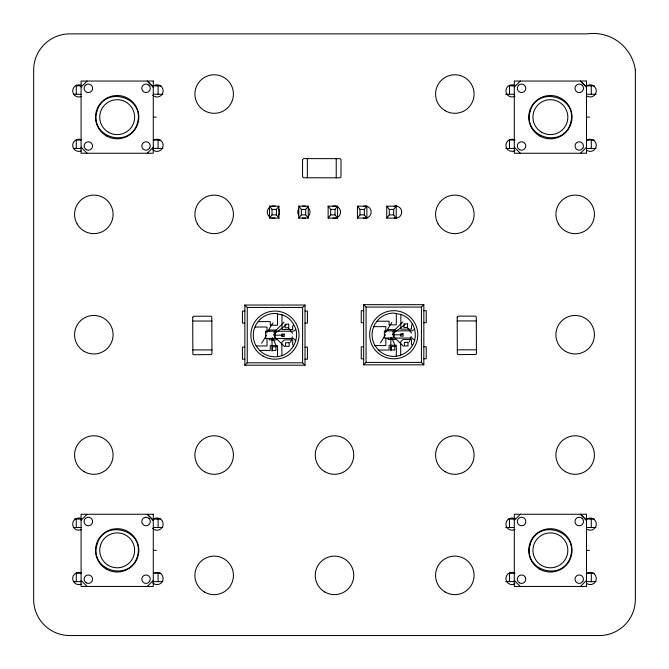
<?xml version="1.0" encoding="UTF-8"?>
<svg xmlns="http://www.w3.org/2000/svg" width="669" height="669" viewBox="0 0 669 669"><rect width="100%" height="100%" fill="white"/><g stroke="black" fill="none" stroke-linecap="round" stroke-linejoin="round"><path stroke-width="1" d="M282 314.823L282 329.524L292.696 329.524L292.696 326.271L293.683 324.306L292.696 323.018A18.59 18.59 0 0 0 282 314.823L274.926 313.477A21.659 21.659 0 0 0 259.614 319.815L256.168 324.306L254.003 329.524A21.659 21.659 0 0 0 256.168 345.965L259.614 350.447A21.659 21.659 0 0 0 274.926 356.794C290.438 357.187 301.895 338.773 294.051 325.176M414.663 340.354C416.018 334.358 415.24 327.643 411.51 322.625A18.59 18.59 0 0 0 400.815 314.438L393.74 313.084A21.659 21.659 0 0 0 378.428 319.431L374.983 323.913L372.825 329.14A21.659 21.659 0 0 0 374.983 345.58L378.428 350.063A21.659 21.659 0 0 0 393.74 356.41C403.29 356.276 412.154 349.644 414.663 340.354L412.146 338.062L395.304 338.062L395.304 339.476L388.079 339.476L388.079 338.062M290.589 342.269L292.37 336.808M409.403 341.876L411.192 336.423M412.505 323.913L411.51 325.887L411.51 329.14L400.823 329.14L400.823 314.43M261.663 343.256L266.705 335.052M380.477 342.863L385.52 334.659M266.638 333.045L273.002 322.834M385.453 332.66L391.817 322.441M278.931 218.094L276.381 214.883L276.381 209.405L278.931 206.177L269.49 206.177L269.49 218.094L278.931 218.094L278.931 206.177M308.25 218.094L305.7 214.883L305.7 209.405L308.25 206.177L298.809 206.177L298.809 218.094L308.25 218.094L308.25 206.177M337.569 218.094L335.018 214.883L335.018 209.405L337.569 206.177L328.128 206.177L328.128 218.094L337.569 218.094L337.569 206.177M366.888 218.094L364.337 214.883L364.337 209.405L366.888 206.177L357.438 206.177L357.438 218.094L366.888 218.094L366.888 206.177M396.207 218.094L393.656 214.883L393.656 209.405L396.207 206.177L386.757 206.177L386.757 218.094L396.207 218.094L396.207 205.375M269.49 218.094L272.032 214.883L272.032 209.405L269.49 206.177M298.809 218.094L301.351 214.883L301.351 209.405L298.809 206.177M328.128 218.094L330.67 214.883L330.67 209.405L328.128 206.177M357.438 218.094L359.989 214.883L359.989 209.405L357.438 206.177M386.757 218.094L389.308 214.883L389.308 209.405L386.757 206.177M284.007 322.215L273.83 332.46M402.822 321.831L392.644 332.075M81.083 87.062L87.104 81.049M147.272 153.251L153.285 147.23M81.083 520.273L87.104 514.252M514.294 87.062L520.306 81.049M244.846 365.215L247.254 362.807L247.254 307.456L244.846 305.047L305.014 305.047L305.014 365.215L244.846 365.215L244.846 305.047M305.014 365.215L302.605 362.807L302.605 307.456L305.014 305.047M363.66 364.831L366.068 362.422L421.42 362.422L423.828 364.831L363.66 364.831L363.66 304.663L423.828 304.663L423.828 364.831M363.66 304.663L366.068 307.071L421.42 307.071L423.828 304.663M147.272 586.454L153.285 580.433M580.475 153.251L586.496 147.23M514.294 520.273L520.306 514.252M580.475 586.454L586.496 580.433M273.629 334.349L286.156 324.975M392.452 333.965L404.971 324.59M295.849 329.524L293.331 331.23L276.489 331.23L276.489 330.026L269.264 330.026L269.264 331.23M414.663 329.14L412.146 330.846L395.304 330.846L395.304 329.641L388.079 329.641L388.079 330.846M81.083 85.858L76.274 85.858L76.274 94.279M153.285 85.858L160.936 85.858M509.31 85.858L514.294 85.858M586.496 85.858L594.139 85.858M73.431 94.279L81.083 94.279M153.285 94.279L162.826 94.279M505.697 94.279L514.294 94.279M586.496 94.279L596.029 94.279M153.285 117.15L156.295 117.15M586.496 117.15L589.498 117.15M81.083 140.013L76.274 140.013L76.274 148.434M153.285 140.013L159.991 140.013M514.294 140.013L509.477 140.013L509.477 148.434M586.496 140.013L594.139 140.013M73.431 148.434L81.083 148.434M153.285 148.434L162.826 148.434M505.697 148.434L514.294 148.434M586.496 148.434L596.029 148.434M272.032 209.405L276.381 209.405M301.351 209.405L305.7 209.405M330.67 209.405L335.018 209.405M359.989 209.405L364.337 209.405M389.308 209.405L393.656 209.405M272.032 214.883L276.381 214.883M301.351 214.883L305.7 214.883M330.67 214.883L335.018 214.883M359.989 214.883L364.337 214.883M389.308 214.883L393.656 214.883M247.254 307.456L302.605 307.456M363.66 310.684L361.252 310.684L361.252 322.717L363.66 322.717M423.828 310.684L426.237 310.684L426.237 322.717L423.828 322.717M244.846 311.068L242.437 311.068L242.437 323.102L244.846 323.102M305.014 311.068L307.414 311.068L307.414 323.102L305.014 323.102M457.186 320.928L476.42 320.928M192.714 321.036L211.948 321.036M377.057 321.212L389.09 321.212L389.09 324.825L396.316 324.825L396.316 313.427M258.242 321.605L270.276 321.605L270.276 325.209L277.493 325.209L277.493 313.811M373.862 326.631L385.812 326.631L385.812 330.846M255.048 327.016L266.998 327.016L266.998 331.23M392.394 334.801L402.027 334.801M273.579 335.194L283.204 335.194M374.983 345.58L385.812 345.58L385.812 338.062M256.168 345.965L266.998 345.965L266.998 338.455M363.66 346.776L361.252 346.776L361.252 358.81L363.66 358.81M423.828 346.776L426.237 346.776L426.237 358.81L423.828 358.81M244.846 347.169L242.437 347.169L242.437 359.203L244.846 359.203M305.014 347.169L307.414 347.169L307.414 359.203L305.014 359.203M457.186 349.812L476.42 349.812M192.714 349.92L211.948 349.92M378.428 350.063L389.09 350.063L389.09 345.246L396.316 345.246L396.316 356.084M259.614 350.447L270.276 350.447L270.276 345.639L277.493 345.639L277.493 356.468M247.254 362.807L302.605 362.807M74.384 519.069L81.083 519.069M153.285 519.069L160.936 519.069M508.356 519.069L514.294 519.069M586.496 519.069L594.139 519.069M73.264 527.49L81.083 527.49M153.285 527.49L162.826 527.49M505.697 527.49L514.294 527.49M586.496 527.49L596.029 527.49M153.285 550.353L156.295 550.353M586.496 550.353L589.498 550.353M76.099 573.216L81.083 573.216M153.285 573.216L160.936 573.216M509.31 573.216L514.294 573.216M586.496 573.216L594.139 573.216M73.264 581.637L81.083 581.637M153.285 581.637L162.826 581.637M505.697 581.637L514.294 581.637M586.496 581.637L596.029 581.637M295.849 340.738L293.331 338.455L276.489 338.455L276.489 339.86L269.264 339.86L269.264 338.455M393.121 336.156L403.457 346.249M274.307 336.549L284.634 346.634M586.496 87.062L580.475 81.049L586.496 87.305M514.294 147.23L520.306 153.251M153.285 87.062L147.272 81.049L153.285 87.305M586.496 520.273L580.475 514.252L586.496 520.507M81.083 147.23L87.104 153.251M514.294 580.433L520.306 586.454M153.285 520.273L147.272 514.252L153.285 520.507M81.083 580.433L87.104 586.454M412.505 345.58L411.51 344.284L411.51 339.476L403.089 339.476L400.681 341.876L400.681 355.114M293.683 345.965L292.696 344.677L292.696 339.86L284.275 339.86L281.866 342.269L281.866 355.507M407.036 327.066L411.443 333.053M288.222 327.45L292.621 333.438M391.541 337.335L395.346 346.182M272.726 337.728L276.531 346.567M591.304 85.858L591.304 94.279M591.304 140.013L591.304 148.434M591.304 519.069L591.304 527.49M591.304 573.216L591.304 581.637M509.477 85.858L509.477 94.279M509.477 519.069L509.477 527.49M509.477 573.216L509.477 581.637M421.42 307.071L421.42 362.422M390.838 337.678L390.838 350.907M366.068 307.071L366.068 362.422M336.231 158.603L336.231 177.829M307.355 158.603L307.355 177.829M272.015 338.062L272.015 351.3M158.101 85.858L158.101 94.279M158.101 140.013L158.101 148.434M158.101 519.069L158.101 527.49M158.101 573.216L158.101 581.637M76.274 519.069L76.274 527.49M76.274 573.216L76.274 581.637M153.962 85.607A6.113 6.113 0 0 1 162.023 87.396A6.113 6.113 0 0 1 160.945 95.583A6.113 6.113 0 0 1 152.699 95.224M394.049 206.186A6.113 6.113 0 0 1 401.743 212.09A6.113 6.113 0 0 1 394.049 217.994M278.664 209.037A6.113 6.113 0 0 1 278.664 215.15M274.951 217.994A6.113 6.113 0 0 1 271.79 217.994M269.657 216.948A6.113 6.113 0 0 1 269.657 207.231M271.79 206.186A6.113 6.113 0 0 1 274.951 206.186M308.258 207.766A6.113 6.113 0 0 1 308.258 216.413M305.516 217.994A6.113 6.113 0 0 1 302.355 217.994M298.642 215.15A6.113 6.113 0 0 1 298.642 209.037M302.355 206.186A6.113 6.113 0 0 1 305.516 206.186M337.561 206.796A6.113 6.113 0 0 1 337.561 217.383M336.081 217.994A6.113 6.113 0 0 1 332.919 217.994M332.919 206.186A6.113 6.113 0 0 1 336.081 206.186M363.484 206.186A6.113 6.113 0 0 1 371.178 212.09A6.113 6.113 0 0 1 363.484 217.994M81.125 96.545A6.113 6.113 0 0 1 72.662 90.9A6.113 6.113 0 0 1 81.125 85.256M81.125 150.96A6.113 6.113 0 0 1 72.662 145.315A6.113 6.113 0 0 1 81.125 139.679M153.962 140.022A6.113 6.113 0 0 1 162.023 141.811A6.113 6.113 0 0 1 160.945 149.998A6.113 6.113 0 0 1 152.699 149.639M587.165 140.022A6.113 6.113 0 0 1 596.338 145.315A6.113 6.113 0 0 1 587.165 150.609M515.038 150.609A6.113 6.113 0 0 1 505.873 145.315A6.113 6.113 0 0 1 515.038 140.022M587.165 85.607A6.113 6.113 0 0 1 596.338 90.9A6.113 6.113 0 0 1 587.165 96.194M515.038 96.194A6.113 6.113 0 0 1 505.873 90.9A6.113 6.113 0 0 1 515.038 85.607M81.125 529.748A6.113 6.113 0 0 1 72.662 524.111A6.113 6.113 0 0 1 81.125 518.467M153.962 518.818A6.113 6.113 0 0 1 162.023 520.599A6.113 6.113 0 0 1 160.945 528.794A6.113 6.113 0 0 1 152.699 528.426M81.125 584.162A6.113 6.113 0 0 1 72.662 578.526A6.113 6.113 0 0 1 81.125 572.881M153.962 573.233A6.113 6.113 0 0 1 162.023 575.014A6.113 6.113 0 0 1 160.945 583.209A6.113 6.113 0 0 1 152.699 582.85M587.165 573.233A6.113 6.113 0 0 1 596.338 578.526A6.113 6.113 0 0 1 587.165 583.82M515.038 583.82A6.113 6.113 0 0 1 505.873 578.526A6.113 6.113 0 0 1 515.038 573.233M587.165 518.818A6.113 6.113 0 0 1 596.338 524.111A6.113 6.113 0 0 1 587.165 529.405M515.038 529.405A6.113 6.113 0 0 1 505.873 524.111A6.113 6.113 0 0 1 515.038 518.818M635.341 69.977L635.341 599.449A36.101 36.101 0 0 1 599.24 635.55L69.76 635.55A36.101 36.101 0 0 1 33.659 599.449L33.659 69.977A36.101 36.101 0 0 1 69.76 33.876L587.206 33.876A42.548 42.548 0 0 1 635.341 69.977M192.714 317.265L192.864 354.127L193.91 354.729L211.354 354.57L211.956 353.525L211.797 316.822L210.752 316.22L193.91 316.22L192.714 317.265M302.547 159.632L302.539 176.641L303.283 177.753L339.844 177.845L340.956 177.101L341.048 159.791L340.304 158.678L303.743 158.586L302.547 159.632M457.186 317.165L457.337 354.018L458.382 354.62L475.835 354.461L476.437 353.424L476.269 316.721L475.233 316.119L458.382 316.119L457.186 317.165M96.846 111.698C89.495 138.031 130.723 149.078 137.53 122.594C144.872 96.261 103.653 85.214 96.846 111.698M96.846 544.901C89.495 571.242 130.723 582.281 137.53 555.805C144.872 529.463 103.653 518.416 96.846 544.901M530.049 111.698C522.706 138.031 563.925 149.078 570.732 122.594C578.075 96.261 536.856 85.214 530.049 111.698M530.049 544.901C522.706 571.242 563.925 582.281 570.732 555.805C578.075 529.463 536.856 518.416 530.049 544.901M85.339 85.297L84.662 86.184A4.257 4.257 0 0 0 87.606 92.498A4.257 4.257 0 0 0 92.539 87.572A4.257 4.257 0 0 0 86.217 84.629L85.339 85.297M149.672 148.092L148.125 149.63A4.215 4.215 0 0 1 141.878 146.712A4.215 4.215 0 0 1 146.754 141.836A4.215 4.215 0 0 1 149.672 148.092M85.339 518.508L84.662 519.387A4.257 4.257 0 0 0 87.606 525.709A4.257 4.257 0 0 0 92.539 520.775A4.257 4.257 0 0 0 86.217 517.831L85.339 518.508M518.542 85.297L517.873 86.184A4.257 4.257 0 0 0 520.817 92.498A4.257 4.257 0 0 0 525.742 87.572A4.257 4.257 0 0 0 519.428 84.629L518.542 85.297M149.672 581.294L148.125 582.841A4.215 4.215 0 0 1 141.878 579.923A4.215 4.215 0 0 1 146.754 575.039A4.215 4.215 0 0 1 149.672 581.294M582.875 148.092L581.336 149.63A4.215 4.215 0 0 1 575.081 146.712A4.215 4.215 0 0 1 579.964 141.836A4.215 4.215 0 0 1 582.875 148.092M518.542 518.508L517.873 519.387A4.257 4.257 0 0 0 520.817 525.709A4.257 4.257 0 0 0 525.742 520.775A4.257 4.257 0 0 0 519.428 517.831L518.542 518.508M582.875 581.294L581.336 582.841A4.215 4.215 0 0 1 575.081 579.923A4.215 4.215 0 0 1 579.964 575.039A4.215 4.215 0 0 1 582.875 581.294M153.285 81.049L81.083 81.049L81.083 153.251L153.285 153.251L153.285 81.049M586.496 81.049L514.294 81.049L514.294 153.251L586.496 153.251L586.496 81.049M407.505 323.838L403.9 323.838L403.9 327.442L407.505 327.442L407.505 323.838M288.69 324.222L285.078 324.222L285.078 327.835L288.69 327.835L288.69 324.222M394.008 330.846L384.382 330.846L384.382 338.062L394.008 338.062L394.008 330.846M275.185 331.23L265.56 331.23L265.56 338.455L275.185 338.455L275.185 331.23M403.047 333.747L400.639 333.747L400.639 336.156L403.047 336.156L403.047 333.747M284.233 334.132L281.825 334.132L281.825 336.54L284.233 336.54L284.233 334.132M407.998 342.344L404.385 342.344L404.385 345.948L407.998 345.948L407.998 342.344M289.184 342.729L285.571 342.729L285.571 346.341L289.184 346.341L289.184 342.729M394.794 346.4L391.181 346.4L391.181 350.012L394.794 350.012L394.794 346.4M275.979 346.785L272.367 346.785L272.367 350.397L275.979 350.397L275.979 346.785M153.285 514.252L81.083 514.252L81.083 586.454L153.285 586.454L153.285 514.252M586.496 514.252L514.294 514.252L514.294 586.454L586.496 586.454L586.496 514.252M582.239 85.297L581.353 84.629A4.257 4.257 0 0 0 575.039 87.572A4.257 4.257 0 0 0 579.964 92.498A4.257 4.257 0 0 0 582.916 86.184L582.239 85.297M519.445 149.63L517.906 148.092A4.215 4.215 0 0 1 520.825 141.836A4.215 4.215 0 0 1 525.7 146.712A4.215 4.215 0 0 1 519.445 149.63M149.028 85.297L148.15 84.629A4.257 4.257 0 0 0 141.836 87.572A4.257 4.257 0 0 0 146.762 92.498A4.257 4.257 0 0 0 149.705 86.184L149.028 85.297M582.239 518.508L581.353 517.831A4.257 4.257 0 0 0 575.039 520.775A4.257 4.257 0 0 0 579.964 525.709A4.257 4.257 0 0 0 582.916 519.387L582.239 518.508M86.242 149.63L84.704 148.092A4.215 4.215 0 0 1 87.614 141.836A4.215 4.215 0 0 1 92.498 146.712A4.215 4.215 0 0 1 86.242 149.63M519.445 582.841L517.906 581.294A4.215 4.215 0 0 1 520.825 575.039A4.215 4.215 0 0 1 525.7 579.923A4.215 4.215 0 0 1 519.445 582.841M149.028 518.508L148.15 517.831A4.257 4.257 0 0 0 141.836 520.775A4.257 4.257 0 0 0 146.762 525.709A4.257 4.257 0 0 0 149.705 519.387L149.028 518.508M86.242 582.841L84.704 581.294A4.215 4.215 0 0 1 87.614 575.039A4.215 4.215 0 0 1 92.498 579.923A4.215 4.215 0 0 1 86.242 582.841M262.892 355.975A24.067 24.067 0 0 0 298.993 335.136A24.067 24.067 0 0 0 262.892 314.288A24.067 24.067 0 0 0 262.892 355.975M381.706 355.59A24.067 24.067 0 0 0 417.807 334.743A24.067 24.067 0 0 0 381.706 313.903A24.067 24.067 0 0 0 381.706 355.59M106.354 135.907A21.659 21.659 0 0 0 138.843 117.15A21.659 21.659 0 0 0 106.354 98.385A21.659 21.659 0 0 0 106.354 135.907M108.462 132.261A17.453 17.453 0 0 0 134.636 117.15A17.453 17.453 0 0 0 108.462 102.039A17.453 17.453 0 0 0 108.462 132.261M539.565 569.11A21.659 21.659 0 0 0 572.054 550.353A21.659 21.659 0 0 0 539.565 531.596A21.659 21.659 0 0 0 539.565 569.11M541.664 565.464A17.453 17.453 0 0 0 567.839 550.353A17.453 17.453 0 0 0 541.664 535.242A17.453 17.453 0 0 0 541.664 565.464M539.565 135.907A21.659 21.659 0 0 0 572.054 117.15A21.659 21.659 0 0 0 539.565 98.385A21.659 21.659 0 0 0 539.565 135.907M541.664 132.261A17.453 17.453 0 0 0 567.839 117.15A17.453 17.453 0 0 0 541.664 102.039A17.453 17.453 0 0 0 541.664 132.261M106.354 569.11A21.659 21.659 0 0 0 138.843 550.353A21.659 21.659 0 0 0 106.354 531.596A21.659 21.659 0 0 0 106.354 569.11M108.462 565.464A17.453 17.453 0 0 0 134.636 550.353A17.453 17.453 0 0 0 108.462 535.242A17.453 17.453 0 0 0 108.462 565.464M204.538 592.057A19.25 19.25 0 0 0 233.422 575.382A19.25 19.25 0 0 0 204.538 558.707A19.25 19.25 0 0 0 204.538 592.057M445.211 592.057A19.25 19.25 0 0 0 474.087 575.382A19.25 19.25 0 0 0 445.211 558.707A19.25 19.25 0 0 0 445.211 592.057M84.202 471.72A19.25 19.25 0 0 0 113.086 455.045A19.25 19.25 0 0 0 84.202 438.371A19.25 19.25 0 0 0 84.202 471.72M565.539 471.72A19.25 19.25 0 0 0 594.423 455.045A19.25 19.25 0 0 0 565.539 438.371A19.25 19.25 0 0 0 565.539 471.72M445.211 471.72A19.25 19.25 0 0 0 474.087 455.045A19.25 19.25 0 0 0 445.211 438.371A19.25 19.25 0 0 0 445.211 471.72M324.875 471.72A19.25 19.25 0 0 0 353.75 455.045A19.25 19.25 0 0 0 324.875 438.371A19.25 19.25 0 0 0 324.875 471.72M204.538 471.72A19.25 19.25 0 0 0 233.422 455.045A19.25 19.25 0 0 0 204.538 438.371A19.25 19.25 0 0 0 204.538 471.72M324.875 592.057A19.25 19.25 0 0 0 353.75 575.382A19.25 19.25 0 0 0 324.875 558.707A19.25 19.25 0 0 0 324.875 592.057M84.202 351.384A19.25 19.25 0 0 0 113.086 334.709A19.25 19.25 0 0 0 84.202 318.034A19.25 19.25 0 0 0 84.202 351.384M565.539 351.384A19.25 19.25 0 0 0 594.423 334.709A19.25 19.25 0 0 0 565.539 318.034A19.25 19.25 0 0 0 565.539 351.384M77.152 224.006A19.25 19.25 0 0 0 110.502 224.006A19.25 19.25 0 0 0 93.827 195.122A19.25 19.25 0 0 0 77.152 224.006M558.498 224.006A19.25 19.25 0 0 0 591.848 224.006A19.25 19.25 0 0 0 575.173 195.122A19.25 19.25 0 0 0 558.498 224.006M438.162 224.006A19.25 19.25 0 0 0 471.511 224.006A19.25 19.25 0 0 0 454.836 195.122A19.25 19.25 0 0 0 438.162 224.006M197.489 224.006A19.25 19.25 0 0 0 230.838 224.006A19.25 19.25 0 0 0 214.164 195.122A19.25 19.25 0 0 0 197.489 224.006M204.538 110.72A19.25 19.25 0 0 0 233.422 94.045A19.25 19.25 0 0 0 204.538 77.37A19.25 19.25 0 0 0 204.538 110.72M445.211 110.72A19.25 19.25 0 0 0 474.087 94.045A19.25 19.25 0 0 0 445.211 77.37A19.25 19.25 0 0 0 445.211 110.72"/></g></svg>
